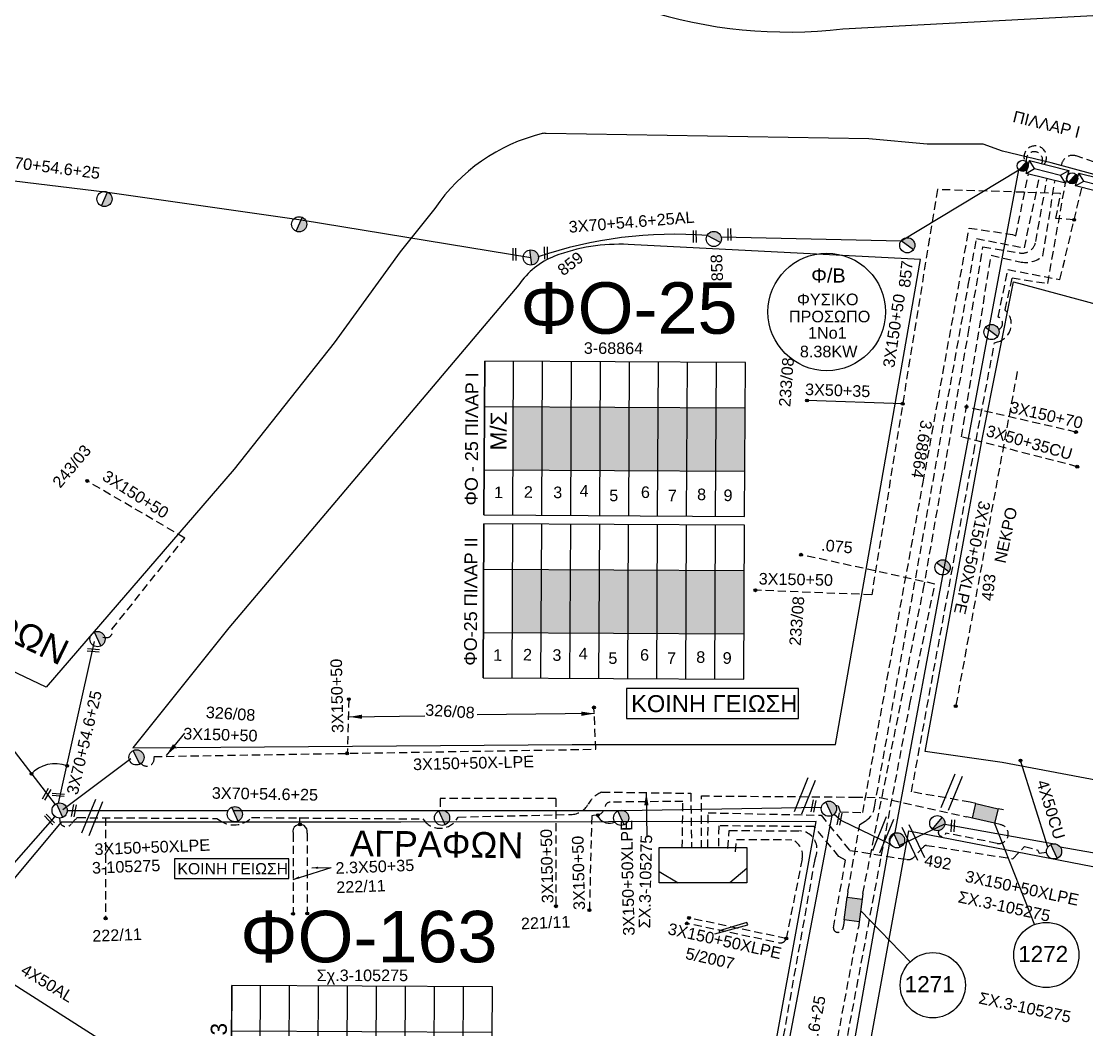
# Model space of a CAD drawing. Header units: millimetres. Extents: x 2999 to 5218, y 1863 to 2903.
# Drawn here: x 3753.6 to 3919.1, y 2453.6 to 2610.3 of the extents above; entities that cross this region are included whole.
import ezdxf
from ezdxf.enums import TextEntityAlignment as Align

# ---------------------------------------------------------------- set-up
doc = ezdxf.new("R2010")
doc.units = ezdxf.units.MM
doc.header["$LTSCALE"] = 0.5
doc.linetypes.add('DASHED', pattern=[19.05, 12.7, -6.35])
for name, color, linetype in [('Link Box 4 Διευθύνσεων', 7, 'Continuous'), ('Άγνωστα', 7, 'Continuous'), ('Ασφαλειοκιβώτια Χ.Τ 9 αναχωρήσεων', 7, 'Continuous'), ('Γυμνά εναέρια ΧΤ (3Φ)   3x50+35CU', 7, 'Continuous'), ('Γυμνά εναέρια ΧΤ (3Φ)   4x50AL', 7, 'Continuous'), ('Γυμνά εναέρια ΧΤ (3Φ)   4x50CU', 7, 'Continuous'), ('Επιγραφές - Σχήματα', 7, 'Continuous'), ('Καλώδια ΧΤ   3x150+50AL', 7, 'DASHED'), ('Καλώδια ΧΤ   3x150+50CU', 7, 'DASHED'), ('Καλώδια ΧΤ   3x150+70AL', 7, 'DASHED'), ('Καλώδια ΧΤ   3x150AL+50XLPE', 7, 'DASHED'), ('Μηχανική τομή', 7, 'Continuous'), ('Στύλος ΦΜ', 7, 'Continuous'), ('Στύλος ΦΜ @ 1', 7, 'Continuous'), ('Συνδέσεις', 7, 'Continuous'), ('Συνεστραμμένα ΧΤ   3x70+54.6+25 AL', 7, 'SYN_LINE'), ('Τομή', 7, 'Continuous'), ('Υποσταθμός εναέριος 2 στύλων', 7, 'Continuous'), ('Υποσταθμός πόλεως', 7, 'Continuous'), ('Υπόβαθρο ΔΕΗ', 7, 'Continuous'), ('Υπόγεια καλώδια Παροχών ΧΤ   .075', 7, 'DASHED')]:
    doc.layers.add(name, color=color, linetype=linetype)
doc.styles.add('ar', font='ARIAL.TTF')
doc.styles.add('arial', font='ARIAL.TTF')
doc.styles.get("Standard").update_dxf_attribs({"font": 'ARIAL.TTF'})
doc.linetypes.add('SYN_LINE', pattern='A,0.5,-0.0001,["/\\/\\/\\/",Standard,S=0.1,R=0,X=0,Y=-0.05],-0.25', length=0.7501)
doc.dimstyles.new('ISO-25', dxfattribs={"dimtxt": 2.5, "dimasz": 2.5, "dimexe": 1.25, "dimexo": 0.625, "dimtad": 1, "dimtxsty": 'Standard', "dimcen": 2.5, "dimadec": 0, "dimazin": 0, "dimtfac": 1, "dimtmove": 0, "dimatfit": 3, "dimfxl": 1, "dimarcsym": 0})

# ---------------------------------------------------------------- blocks, each defined once
blk = doc.blocks.new('ΑΣΦΑΛΕΙΟΚΙΒΩΤΙΟ ΥΠΟΣΤΑΘΜΟΥ 9 ΑΝΑΧΩΡΗΣΕΩΝ')
at = {"layer": 'Ασφαλειοκιβώτια Χ.Τ 9 αναχωρήσεων', "ltscale": 40}
for p, q in [((-23.8, 40.36), (24.02, 40.36)), ((-9.72, 40.36), (-9.72, -40.64)), ((9.94, 40.36), (9.94, -40.64)), ((-23.8, 31.36), (24.02, 31.36)), ((-23.8, 22.36), (24.02, 22.36)), ((-23.8, 13.36), (24.02, 13.36)), ((-23.8, 4.36), (24.02, 4.36)), ((-23.8, -4.64), (24.02, -4.64)), ((-23.8, -13.64), (24.02, -13.64)), ((-23.8, -22.64), (24.02, -22.64)), ((-23.8, -31.64), (24.02, -31.64))]:
    blk.add_line(p, q, dxfattribs=at)
at = {"layer": 'Ασφαλειοκιβώτια Χ.Τ 9 αναχωρήσεων'}
blk.add_lwpolyline([(-23.8, -40.64), (24.02, -40.64), (24.02, 40.36), (-23.8, 40.36)], close=True, dxfattribs=at)
for s, p in [('1', (-18.54, 37.25)), ('2', (-18.39, 27.98)), ('3', (-18.45, 18.85)), ('4', (-17.96, 10.67)), ('5', (-19.3, 1.44)), ('6', (-18.25, -8.4)), ('7', (-19.23, -16.79)), ('8', (-18.84, -25.86)), ('9', (-19.09, -34.08))]:
    blk.add_text(s, height=3.6, rotation=270, dxfattribs=at).set_placement(p)
at = {"layer": 'Ασφαλειοκιβώτια Χ.Τ 9 αναχωρήσεων', "ltscale": 40}
for tag, height, p in [('ΟΝΟΜΑ', 5, (-0.16, 44.31)), ('ΚΕΙΜΕΝΟ 1', 2, (17.06, 35.59)), ('ΚΕΙΜΕΝΟ 2', 2, (17.06, 26.88)), ('ΚΕΙΜΕΝΟ 3', 2, (17.06, 17.69)), ('ΚΕΙΜΕΝΟ 4', 2, (17.06, 8.71)), ('ΚΕΙΜΕΝΟ 5', 2, (17.06, -0.13)), ('ΚΕΙΜΕΝΟ 6', 2, (17.06, -9.05)), ('ΚΕΙΜΕΝΟ 7', 2, (17.06, -18.13)), ('ΚΕΙΜΕΝΟ 8', 2, (17.06, -26.85)), ('ΚΕΙΜΕΝΟ 9', 2, (17.06, -35.99)), ('ΣΧ', 2, (-0.1, -42.64))]:
    blk.add_attdef(tag, text='', height=height, dxfattribs=at).set_placement(p, align=Align.MIDDLE_CENTER)
blk = doc.blocks.new('ΜΗΧΑΝΙΚΗ ΤΟΜΗ')
at = {"layer": 'Μηχανική τομή', "ltscale": 40}
for p, q in [((-1.89, 0.78), (1.89, 0.78)), ((1.89, 0), (-1.89, 0))]:
    blk.add_line(p, q, dxfattribs=at)
blk = doc.blocks.new('ΥΠΑΡΧΩΝ ΤΣΙΜΕΝΤΕΝΙΟΣ ΣΤΥΛΟΣ')
at = {"layer": 'Στύλος ΦΜ'}
blk.add_hatch(color=7, dxfattribs=at).paths.add_polyline_path([(-1.29, -2.28, 0.574793), (2.62, 0, 0.268822), (1.3, 2.27)])
at = {"layer": 'Στύλος ΦΜ', "color": 7}
blk.add_line((-1.29, -2.28), (1.3, 2.27), dxfattribs=at)
blk.add_circle((0, 0), 2.62, dxfattribs=at)
at = {"layer": 'Στύλος ΦΜ', "flags": 4}
for tag, p in [('ΑΡΙΘΜΟΣ', (-4.68, 8.05)), ('ΤΥΠΟΣ', (-4.91, 3.03))]:
    blk.add_attdef(tag, p, '', height=4, dxfattribs=at)
blk = doc.blocks.new('ΥΠΟΣΤΑΘΜΟΣ ΕΝΑΕΡΙΟΣ ΕΠΙ 2 ΣΤΥΛΩΝ')
at = {"layer": 'Υποσταθμός εναέριος 2 στύλων', "linetype": 'Continuous'}
for points in [[(-11.97, -2.11, 0.574793), (-8.45, -0.07, 0.268822), (-9.64, 1.98)], [(9.68, -2.15, 0.574793), (13.19, -0.1, 0.268822), (12.01, 1.95)]]:
    blk.add_hatch(color=256, dxfattribs=at).paths.add_polyline_path(points)
for p, q in [((-11.97, -2.11), (-9.64, 1.98)), ((9.68, -2.15), (12.01, 1.95))]:
    blk.add_line(p, q, dxfattribs=at)
for centre in [(-10.81, -0.07), (10.84, -0.1)]:
    blk.add_circle(centre, 2.36, dxfattribs=at)
at = {"layer": 'Υποσταθμός πόλεως', "linetype": 'Continuous', "ltscale": 40}
blk.add_lwpolyline([(-8.57, 2.82), (8.57, 2.82), (8.57, -2.82), (-8.57, -2.82)], close=True, dxfattribs=at)
for points in [[(-5.75, 0), (-8.57, 2.82)], [(-8.57, -2.82), (-5.75, 0)], [(-5.75, 0), (5.75, 0)], [(5.75, 0), (8.57, 2.82)], [(8.57, -2.82), (5.75, 0)]]:
    blk.add_lwpolyline(points, dxfattribs=at)
at = {"layer": 'Υποσταθμός εναέριος 2 στύλων', "ltscale": 40, "flags": 1}
for tag, p in [('ΜΕΤΑΣΧΗΜΑΤΙΣΜΟΣ', (14.09, 2.51)), ('ΙΣΧΥΣ', (14.07, -0.28)), ('ΑΡΙΘΜΟΣ', (14.19, -3))]:
    blk.add_attdef(tag, p, '', height=1.8, dxfattribs=at)
blk = doc.blocks.new('LINK BOX 4 ΑΝΑΧΩΡΗΣΕΩΝ')
at = {"layer": 'Link Box 4 Διευθύνσεων', "ltscale": 40}
blk.add_hatch(color=256, dxfattribs=at).paths.add_polyline_path([(-3.54, 0), (-3.54, -4.67), (3.54, -4.67), (3.54, 0)])
for p, q in [((-3.54, 0), (-5.33, 0)), ((5.33, 0), (3.54, 0)), ((-3.54, -4.67), (-5.33, -4.67)), ((5.33, -4.67), (3.54, -4.67))]:
    blk.add_line(p, q, dxfattribs=at)
blk.add_lwpolyline([(-3.54, -4.67), (-3.54, 0), (3.54, 0), (3.54, -4.67)], close=True, dxfattribs=at)
blk = doc.blocks.new('_ΣΥΝΔΕΣΗ')
at = {"layer": 'Συνδέσεις', "linetype": 'SYN_LINE', "ltscale": 40}
blk.add_hatch(color=256, dxfattribs=at).paths.add_polyline_path([(0.5, -0.01, 1), (-0.5, -0.01, 1)])
at = {"layer": 'Συνδέσεις'}
blk.add_circle((0, -0.01), 0.5, dxfattribs=at)
blk = doc.blocks.new('ΤΟΜΗ')
at = {"layer": 'Τομή', "ltscale": 40}
for p, q in [((-5.68, 0), (5.68, 0)), ((5.68, -2.33), (-5.68, -2.33))]:
    blk.add_line(p, q, dxfattribs=at)

msp = doc.modelspace()

# ---------------------------------------------------------------- hatches: boundary and pattern name
at = {"layer": 'Ασφαλειοκιβώτια Χ.Τ 9 αναχωρήσεων', "ltscale": 40}
for color, points in [(1, [(3830.03, 2550.45), (3829.98, 2540.62), (3834.48, 2540.59), (3834.53, 2550.42)]), (62, [(3834.53, 2550.42), (3834.48, 2540.59), (3838.97, 2540.57), (3839.03, 2550.4)]), (30, [(3839.03, 2550.4), (3838.97, 2540.57), (3843.47, 2540.55), (3843.53, 2550.37)]), (2, [(3843.53, 2550.37), (3843.47, 2540.55), (3847.97, 2540.52), (3848.03, 2550.35)]), (151, [(3848.03, 2550.35), (3847.97, 2540.52), (3852.47, 2540.5), (3852.53, 2550.33)]), (27, [(3852.53, 2550.33), (3852.47, 2540.5), (3856.97, 2540.48), (3857.03, 2550.3)]), (173, [(3857.03, 2550.3), (3856.97, 2540.48), (3861.47, 2540.45), (3861.53, 2550.28)]), (133, [(3861.53, 2550.28), (3861.47, 2540.45), (3865.97, 2540.43), (3866.03, 2550.26)]), (133, [(3829.89, 2525.16), (3829.84, 2515.34), (3834.34, 2515.31), (3834.39, 2525.14)]), (173, [(3834.39, 2525.14), (3834.34, 2515.31), (3838.84, 2515.29), (3838.89, 2525.12)]), (30, [(3838.89, 2525.12), (3838.84, 2515.29), (3843.34, 2515.27), (3843.39, 2525.09)]), (2, [(3843.39, 2525.09), (3843.34, 2515.27), (3847.84, 2515.24), (3847.89, 2525.07)]), (6, [(3847.89, 2525.07), (3847.84, 2515.24), (3852.34, 2515.22), (3852.39, 2525.05)]), (5, [(3852.39, 2525.05), (3852.34, 2515.22), (3856.84, 2515.2), (3856.89, 2525.02)]), (85, [(3856.89, 2525.02), (3856.84, 2515.2), (3861.34, 2515.17), (3861.39, 2525)]), (1, [(3861.39, 2525), (3861.34, 2515.17), (3865.84, 2515.15), (3865.89, 2524.98)])]:
    msp.add_hatch(color=color, dxfattribs=at).paths.add_polyline_path(points)

# ---------------------------------------------------------------- linework, layer by layer
at = {"layer": 'Άγνωστα', "color": 133, "linetype": 'DASHED', "ltscale": 0.2}
for points in [[(3920.31, 2588.44), (3917.47, 2589.39, 0.472826), (3915.16, 2587.94)], [(3905.42, 2562.4), (3905.66, 2562.59, 0.591396), (3905.34, 2564.36), (3906.87, 2571.72), (3914.95, 2570.18), (3918.35, 2584.49)]]:
    msp.add_lwpolyline(points, format="xyb", dxfattribs=at)
at = {"layer": 'Άγνωστα', "color": 2, "ltscale": 40}
msp.add_lwpolyline([(3875.09, 2407.69), (3880.81, 2439.21), (3888.63, 2483.34), (3889.33, 2484.28), (3897.77, 2529.76), (3908.57, 2587.24)], dxfattribs=at)
at = {"layer": 'Άγνωστα', "color": 62, "linetype": 'DASHED', "ltscale": 0.2}
msp.add_lwpolyline([(3880.08, 2488.51), (3880.51, 2488.4), (3880.82, 2487.46), (3884.3, 2487.34), (3893.7, 2538.68), (3900.84, 2578.18), (3907.58, 2577.19), (3908.09, 2576.96), (3910.05, 2586.6)], dxfattribs=at)
at = {"layer": 'Άγνωστα', "color": 27, "linetype": 'DASHED', "ltscale": 0.2}
msp.add_lwpolyline([(3882.01, 2475.09), (3883.85, 2485.51), (3884.68, 2486.02, 0.220939), (3886.13, 2488.2), (3900.71, 2569.32), (3901.98, 2576.55), (3909.42, 2575.12), (3911.79, 2586.16)], format="xyb", dxfattribs=at)
at = {"layer": 'Άγνωστα', "color": 151, "linetype": 'DASHED', "ltscale": 0.2}
msp.add_lwpolyline([(3884.33, 2474.79), (3893.71, 2521.89), (3900.69, 2561.69), (3902.98, 2575.27), (3908.69, 2574.31, 0.417882), (3911.19, 2576.11), (3912.94, 2585.87)], format="xyb", dxfattribs=at)
at = {"layer": 'Άγνωστα', "color": 173, "linetype": 'DASHED', "ltscale": 0.2}
msp.add_lwpolyline([(3901.01, 2488.97), (3891.88, 2490.57), (3901.55, 2543.3), (3904.79, 2560.36), (3905.26, 2560.49, 0.595404), (3906.42, 2565.46), (3907.53, 2570.44), (3913.05, 2569.57), (3915.79, 2585.15)], format="xyb", dxfattribs=at)
at = {"layer": 'Άγνωστα', "color": 133, "ltscale": 40}
msp.add_lwpolyline([(3890.51, 2550.88), (3875.66, 2551.39)], dxfattribs=at)
at = {"layer": 'Άγνωστα', "color": 62, "linetype": 'DASHED', "ltscale": 0.2}
msp.add_lwpolyline([(3759.52, 2486.5), (3759.55, 2486.07, 0.698561), (3761.33, 2485.57, -0.075866), (3762.3, 2486.57), (3783.96, 2486.45), (3784.38, 2486.15, 0.371274), (3789.35, 2486.58), (3815.96, 2486.37), (3816.2, 2486.07, 0.55039), (3821.43, 2486.66), (3838.96, 2487.05, 0.264488), (3841.66, 2488.67, -0.17037), (3843.79, 2490.54), (3857.59, 2490.36), (3857.69, 2481.87)], format="xyb", dxfattribs=at)
at = {"layer": 'Άγνωστα', "color": 27, "linetype": 'DASHED', "ltscale": 0.2}
msp.add_lwpolyline([(3859.24, 2481.81), (3859.24, 2489.94), (3883.05, 2489.76), (3886.94, 2489.69), (3900.47, 2486.69)], dxfattribs=at)
at = {"layer": 'Άγνωστα', "color": 30, "linetype": 'DASHED', "ltscale": 0.2}
msp.add_lwpolyline([(3856.26, 2481.84), (3856.37, 2489.09), (3845.06, 2488.97, 0.363906), (3844.28, 2488.29, -0.270956), (3843.15, 2486.94), (3842.48, 2486.91), (3842.19, 2486.83), (3841.84, 2472.18)], format="xyb", dxfattribs=at)
at = {"layer": 'Άγνωστα', "color": 30, "ltscale": 40}
msp.add_lwpolyline([(3843, 2486.93), (3843.25, 2486.58, 0.354471), (3845.79, 2485.86, -4.512415)], format="xyb", dxfattribs=at)
at = {"layer": 'Άγνωστα', "color": 2, "linetype": 'DASHED', "ltscale": 0.2}
msp.add_lwpolyline([(3860.25, 2481.9), (3860.27, 2487.32), (3877.82, 2486.94), (3877.82, 2486.94), (3882.28, 2481.48), (3891.17, 2480.07, 0.257636), (3892.33, 2480.49, -0.012563), (3893.76, 2482.04, -0.179861), (3894.22, 2482.26), (3907.65, 2480.17), (3909.45, 2482.07), (3911.45, 2481.54), (3911.74, 2481.07), (3912.86, 2481.19)], format="xyb", dxfattribs=at)
at = {"layer": 'Άγνωστα', "color": 62, "ltscale": 40}
msp.add_lwpolyline([(3879.85, 2487.09), (3880.99, 2486.1), (3888.62, 2482.44)], dxfattribs=at)
at = {"layer": 'Άγνωστα', "color": 85, "linetype": 'DASHED', "ltscale": 0.2}
for points in [[(3881.33, 2469.81), (3881.14, 2469.23, -0.832291), (3879.74, 2469.42), (3881.65, 2479.98), (3880.6, 2480.52), (3876.75, 2485.17), (3861.92, 2485.29), (3861.91, 2481.68)], [(3881.47, 2434.96), (3880.19, 2435.81, -0.259095), (3878.06, 2439.92), (3879.03, 2444.87), (3883.64, 2469.51)]]:
    msp.add_lwpolyline(points, format="xyb", dxfattribs=at)
at = {"layer": 'Άγνωστα', "color": 27, "linetype": 'SYN_LINE', "ltscale": 10}
msp.add_lwpolyline([(3896.89, 2485.52), (3890, 2482.24)], dxfattribs=at)
at = {"layer": 'Άγνωστα', "color": 27, "linetype": 'SYN_LINE', "ltscale": 15}
msp.add_lwpolyline([(3913.78, 2482.47), (3897.04, 2485.49)], dxfattribs=at)
at = {"layer": 'Γυμνά εναέρια ΧΤ (3Φ)   3x50+35CU', "color": 1, "linetype": 'DASHED', "ltscale": 0.2}
msp.add_lwpolyline([(3899.65, 2545.75), (3904.28, 2573.96), (3908.7, 2572.94, 0.245155), (3912.29, 2573.87), (3914.18, 2585.55)], format="xyb", dxfattribs=at)
msp.add_lwpolyline([(3917.64, 2541.1), (3899.65, 2545.75)], dxfattribs=at)
at = {"layer": 'Γυμνά εναέρια ΧΤ (3Φ)   4x50AL', "color": 173, "ltscale": 40}
msp.add_lwpolyline([(3742.64, 2466.87), (3769.75, 2449.59)], dxfattribs=at)
at = {"layer": 'Γυμνά εναέρια ΧΤ (3Φ)   4x50CU', "color": 27, "linetype": 'SYN_LINE', "ltscale": 15}
msp.add_lwpolyline([(3913.08, 2482), (3908.82, 2495.43)], dxfattribs=at)
at = {"layer": 'Επιγραφές - Σχήματα', "color": 7, "linetype": 'DASHED', "ltscale": 0.2}
msp.add_line((3908.3, 2555.87), (3898.75, 2503.88), dxfattribs=at)
at = {"layer": 'Επιγραφές - Σχήματα', "color": 7, "linetype": 'SYN_LINE', "ltscale": 15}
msp.add_line((3759.99, 2487.84), (3770.59, 2495.73), dxfattribs=at)
at = {"layer": 'Επιγραφές - Σχήματα', "ltscale": 0.2}
for p, q in [((3904.79, 2485.68), (3910.98, 2469.93)), ((3883.98, 2472.15), (3891.67, 2464.17)), ((3861.98, 2468.95), (3862.04, 2468.72))]:
    msp.add_line(p, q, dxfattribs=at)
at = {"layer": 'Επιγραφές - Σχήματα'}
for p, q in [((3852.65, 2478.18), (3855.61, 2476.45)), ((3866.32, 2478.68), (3863.63, 2476.45))]:
    msp.add_line(p, q, dxfattribs=at)
at = {"layer": 'Επιγραφές - Σχήματα', "color": 190}
for points in [[(3847.6, 2501.97), (3874.3, 2501.97), (3874.3, 2506.61), (3847.6, 2506.61)], [(3777.36, 2477.09), (3795.11, 2477.09), (3795.11, 2480.18), (3777.36, 2480.18)]]:
    msp.add_lwpolyline(points, close=True, dxfattribs=at)
at = {"layer": 'Επιγραφές - Σχήματα', "color": 27, "linetype": 'DASHED', "ltscale": 0.2}
msp.add_lwpolyline([(3905.21, 2482.57), (3897.22, 2484.16)], dxfattribs=at)
at = {"layer": 'Επιγραφές - Σχήματα'}
msp.add_lwpolyline([(3852.65, 2481.92), (3866.32, 2481.92), (3866.32, 2476.45), (3852.65, 2476.45)], close=True, dxfattribs=at)
at = {"layer": 'Επιγραφές - Σχήματα', "ltscale": 0.2}
msp.add_lwpolyline([(3861.31, 2468.52), (3866.43, 2469.9), (3866.28, 2470.25), (3861.98, 2468.95)], dxfattribs=at)
at = {"layer": 'Επιγραφές - Σχήματα', "color": 202}
msp.add_circle((3878.71, 2565.15), 9.13, dxfattribs=at)
at = {"layer": 'Επιγραφές - Σχήματα', "ltscale": 0.2}
for centre in [(3912.83, 2465.22), (3895.19, 2460.52)]:
    msp.add_circle(centre, 5.07, dxfattribs=at)
at = {"layer": 'Επιγραφές - Σχήματα', "color": 30, "linetype": 'DASHED', "ltscale": 0.2}
msp.add_arc((3911.11, 2589.19), 1.76, 321.8884, 196.8389, dxfattribs=at)
at = {"layer": 'Επιγραφές - Σχήματα', "color": 2, "linetype": 'DASHED', "ltscale": 0.2}
msp.add_arc((3910.98, 2588.78), 1.27, 333.0315, 192.3743, dxfattribs=at)
at = {"layer": 'Επιγραφές - Σχήματα', "ltscale": 0.2}
msp.add_arc((3758.85, 2489.85), 5.11, 68.8916, 138.6281, dxfattribs=at)
at = {"layer": 'Επιγραφές - Σχήματα', "color": 7, "linetype": 'DASHED', "ltscale": 0.2}
msp.add_arc((3773.05, 2495.73), 1.16, 212.5301, 16.6485, dxfattribs=at)
at = {"layer": 'Επιγραφές - Σχήματα', "color": 27, "linetype": 'DASHED', "ltscale": 0.2}
for centre, radius, start, end in [((3905.45, 2484.02), 1.47, 260.3392, 81.8087), ((3896.64, 2484.24), 0.592, 147.7596, 352.5215)]:
    msp.add_arc(centre, radius, start, end, dxfattribs=at)
at = {"layer": 'Καλώδια ΧΤ   3x150+50AL', "color": 7, "linetype": 'DASHED', "ltscale": 0.2}
msp.add_line((3804.45, 2504.95), (3804.2, 2496.56), dxfattribs=at)
at = {"layer": 'Καλώδια ΧΤ   3x150+50AL', "color": 133, "linetype": 'DASHED', "ltscale": 0.2}
msp.add_lwpolyline([(3917.16, 2579.47), (3914.3, 2579.69), (3915.05, 2583.56), (3895.9, 2584.17), (3885.7, 2521.2)], dxfattribs=at)
at = {"layer": 'Καλώδια ΧΤ   3x150+50AL', "color": 62, "linetype": 'DASHED', "ltscale": 0.2}
msp.add_lwpolyline([(3766.24, 2514.62), (3766.65, 2514.55, 0.594709), (3767.65, 2515.84), (3778.95, 2530.02), (3763.78, 2538.89)], format="xyb", dxfattribs=at)
at = {"layer": 'Καλώδια ΧΤ   3x150+50AL', "color": 133, "ltscale": 0.2}
msp.add_lwpolyline([(3885.7, 2521.2), (3867.63, 2521.9)], dxfattribs=at)
at = {"layer": 'Καλώδια ΧΤ   3x150+50CU', "color": 30, "ltscale": 0.2}
for points in [[(3836.63, 2489.53), (3818.63, 2489.53)], [(3818.63, 2489.53), (3818.63, 2487.69)], [(3836.63, 2489.53), (3836.63, 2472.79)]]:
    msp.add_lwpolyline(points, dxfattribs=at)
at = {"layer": 'Καλώδια ΧΤ   3x150+50CU', "color": 62, "ltscale": 0.2}
for points in [[(3766.66, 2486.55), (3766.66, 2470.91)], [(3796.85, 2485.5), (3796.85, 2486.57)], [(3795.78, 2484.1), (3795.78, 2471.62)], [(3797.99, 2484.16), (3797.99, 2471.67)]]:
    msp.add_lwpolyline(points, dxfattribs=at)
at = {"layer": 'Καλώδια ΧΤ   3x150+50CU', "color": 62, "linetype": 'Continuous', "ltscale": 0.2}
msp.add_arc((3796.88, 2484.37), 1.13, 349.3388, 193.1997, dxfattribs=at)
at = {"layer": 'Καλώδια ΧΤ   3x150+70AL', "color": 1, "linetype": 'DASHED', "ltscale": 0.2}
msp.add_lwpolyline([(3917.44, 2546.48), (3900.41, 2550.38)], dxfattribs=at)
at = {"layer": 'Καλώδια ΧΤ   3x150AL+50XLPE', "color": 7, "linetype": 'DASHED', "ltscale": 0.2}
msp.add_lwpolyline([(3774.16, 2496.06), (3842.83, 2497.2), (3842.54, 2503.7)], dxfattribs=at)
at = {"layer": 'Καλώδια ΧΤ   3x150AL+50XLPE', "color": 6, "linetype": 'DASHED', "ltscale": 0.2}
msp.add_lwpolyline([(3863.34, 2481.79), (3863.57, 2484.58), (3874.47, 2484.49, -0.39717), (3877.19, 2481.89, -0.117063), (3876.85, 2480.05), (3871.15, 2448.03, -0.248197), (3870.23, 2446.84), (3852.72, 2449.25)], format="xyb", dxfattribs=at)
at = {"layer": 'Καλώδια ΧΤ   3x150AL+50XLPE', "color": 151, "linetype": 'DASHED', "ltscale": 0.2}
for points in [[(3864.56, 2481.27), (3864.68, 2483.17), (3873.27, 2483.14)], [(3874.9, 2480.17), (3872.42, 2467.78)], [(3870.49, 2467.27), (3856.97, 2470.13)], [(3872.42, 2467.78), (3857.32, 2470.97)]]:
    msp.add_lwpolyline(points, dxfattribs=at)
for centre, radius, start, end in [((3872.36, 2480.71), 2.6, 348.1064, 69.3565), ((3871.51, 2468.03), 0.934, 252.8075, 344.8449)]:
    msp.add_arc(centre, radius, start, end, dxfattribs=at)
at = {"layer": 'Συνεστραμμένα ΧΤ   3x70+54.6+25 AL', "color": 30, "ltscale": 20}
for points in [[(3720.65, 2588.6), (3735.78, 2587.56), (3766.96, 2583.78), (3797.04, 2579.46), (3832.73, 2573.61)], [(3862.31, 2576.81), (3862.31, 2576.81), (3890.28, 2576.21), (3908.57, 2587.24)], [(3786.49, 2487.68), (3846.95, 2487.69), (3877.89, 2488.18)], [(3760.7, 2487.67), (3785.72, 2487.68)]]:
    msp.add_lwpolyline(points, dxfattribs=at)
at = {"layer": 'Συνεστραμμένα ΧΤ   3x70+54.6+25 AL', "color": 62, "ltscale": 20}
for points in [[(3685.57, 2528.25), (3707.67, 2517.86), (3740.81, 2511.95), (3758.8, 2488.61)], [(3759.34, 2488.84), (3764.95, 2513.93)], [(3871.11, 2442.55), (3879.54, 2486.88)]]:
    msp.add_lwpolyline(points, dxfattribs=at)
at = {"layer": 'Συνεστραμμένα ΧΤ   3x70+54.6+25 AL', "color": 173, "ltscale": 20}
msp.add_lwpolyline([(3726.56, 2449.56), (3742.23, 2467.96), (3758.84, 2486.72)], dxfattribs=at)
at = {"layer": 'Συνεστραμμένα ΧΤ   3x70+54.6+25 AL', "color": 2, "ltscale": 20}
msp.add_lwpolyline([(3914.98, 2482.02), (3945.68, 2476.64), (3974.68, 2470.19)], dxfattribs=at)
at = {"layer": 'Συνεστραμμένα ΧΤ   3x70+54.6+25 AL', "color": 30, "ltscale": 20}
msp.add_arc((3855.08, 2511.12), 66.1, 85.623, 108.6943, dxfattribs=at)
at = {"layer": 'Υπόβαθρο ΔΕΗ'}
for points in [[(3164.12, 2883.67), (3167.25, 2871.76, 0.063346), (3173.89, 2855.3, 0.000157), (3183.12, 2838.82, 0.111186), (3189.49, 2831.74), (3197.82, 2824.01, 0.107355), (3213.91, 2814.51), (3248.54, 2802.39), (3298.44, 2786.79), (3489.1, 2726.39), (3662.01, 2671.76), (3814.81, 2623.48), (3850.29, 2612.15, 0.106038), (3881.19, 2609.12), (3925.89, 2611.53), (3961.26, 2614.3), (3992.13, 2615.03), (4011.55, 2613.36), (4030.59, 2609.73), (4041.41, 2605.94, -0.07415), (4057.19, 2597.64, 0.043078)], [(4037.55, 2553.96), (3948.97, 2578.37), (3942.28, 2580.86), (3930.58, 2583.69), (3913.56, 2588.34), (3906.02, 2590.15), (3903.04, 2591.21), (3894.29, 2591.21), (3885.23, 2592.03), (3835.13, 2592.87, 0.149123), (3834.51, 2592.86, 0.185633), (3817.82, 2581.24), (3812.44, 2574.51), (3802.17, 2560.34), (3786.64, 2540.74), (3757.42, 2506.84)], [(3770.88, 2497.41), (3839.17, 2497.93), (3880.05, 2497.93), (3893.29, 2573.31), (3847.86, 2575.63, 0.105127), (3836.41, 2573.8, 0.15641), (3830.88, 2569.35), (3785.82, 2516.07), (3770.88, 2497.41)], [(3757.42, 2506.84), (3721.76, 2523.81), (3728.55, 2533.67, -0.036745), (3744.81, 2551.36, -0.357731)], [(3866.28, 2345.78), (3891.46, 2484.51), (4005.57, 2462.39), (4015.35, 2288), (4015.44, 2286.81, -0.616311), (4012.24, 2284.87), (3913.46, 2326.24), (3866.28, 2345.78)]]:
    msp.add_lwpolyline(points, format="xyb", dxfattribs=at)
for points in [[(4004.23, 2543.39), (4004.12, 2501.93), (4004.33, 2476), (3971.75, 2482.29), (3938.36, 2489.03), (3905.96, 2495.13), (3894.03, 2496.86), (3902.84, 2545.39), (3907.75, 2569.85), (3986.8, 2548.49), (4004.23, 2543.39)], [(3717.18, 2434.96), (3718.44, 2429.39), (3766.98, 2396.71), (3829.2, 2365.7), (3852.92, 2353.43), (3877.09, 2485.96), (3812.53, 2485.85), (3759.74, 2485.87), (3717.18, 2434.96)]]:
    msp.add_lwpolyline(points, dxfattribs=at)
at = {"layer": 'Υπόγεια καλώδια Παροχών ΧΤ   .075', "color": 6, "ltscale": 0.2}
msp.add_lwpolyline([(3863.35, 2348.91, -0.686963), (3863.22, 2360.85, 0.215662), (3864.73, 2363.51), (3866.47, 2373.37), (3866.33, 2374, -0.211886), (3867.59, 2380.26), (3869.46, 2391.23), (3871.13, 2391.87), (3879.86, 2441.47), (3891.63, 2504.19), (3895.53, 2522.86), (3874.72, 2527.43)], format="xyb", dxfattribs=at)

# ---------------------------------------------------------------- block references
at = {"layer": 'Link Box 4 Διευθύνσεων', "xscale": 0.5, "yscale": 0.5, "zscale": 0.5}
for p, rotation in [((3903.6, 2488.36), 346.8258834989046), ((3881.67, 2472.45), 82.61850675573473)]:
    msp.add_blockref('LINK BOX 4 ΑΝΑΧΩΡΗΣΕΩΝ', p, dxfattribs=dict(at, rotation=rotation))
at = {"layer": 'Ασφαλειοκιβώτια Χ.Τ 9 αναχωρήσεων'}
ref = msp.add_blockref('ΑΣΦΑΛΕΙΟΚΙΒΩΤΙΟ ΥΠΟΣΤΑΘΜΟΥ 9 ΑΝΑΧΩΡΗΣΕΩΝ', (3845.68, 2545.39), dxfattribs=dict(at, xscale=0.4999999999999999, yscale=0.4999999999999999, zscale=0.4999999999999999, rotation=89.70135055606067))
ref.add_attrib('ΟΝΟΜΑ', 'ΦΟ - 25 ΠΙΛΑΡ Ι', dxfattribs={"ltscale": 40, "height": 2, "rotation": 89.7014}).set_placement((3823.53, 2545.43), align=Align.MIDDLE_CENTER)
ref = msp.add_blockref('ΑΣΦΑΛΕΙΟΚΙΒΩΤΙΟ ΥΠΟΣΤΑΘΜΟΥ 9 ΑΝΑΧΩΡΗΣΕΩΝ', (3845.55, 2520.11), dxfattribs=dict(at, xscale=0.4999999999999994, yscale=0.4999999999999994, zscale=0.4999999999999994, rotation=89.70135055606067))
ref.add_attrib('ΟΝΟΜΑ', 'ΦΟ-25 ΠΙΛΑΡ ΙΙ', dxfattribs={"ltscale": 40, "height": 2, "rotation": 89.7014}).set_placement((3823.39, 2520.15), align=Align.MIDDLE_CENTER)
at = {"layer": 'Ασφαλειοκιβώτια Χ.Τ 9 αναχωρήσεων', "color": 27, "ltscale": 40, "xscale": 0.4999999999999999, "yscale": 0.4999999999999999, "zscale": 0.4999999999999999, "rotation": 89.70135055606067}
msp.add_blockref('ΑΣΦΑΛΕΙΟΚΙΒΩΤΙΟ ΥΠΟΣΤΑΘΜΟΥ 9 ΑΝΑΧΩΡΗΣΕΩΝ', (3806.37, 2448.38), dxfattribs=at).add_auto_attribs({'ΟΝΟΜΑ': 'ΦΟ-163'})
at = {"layer": 'Μηχανική τομή'}
for p, xscale, yscale, zscale, rotation in [((3858.01, 2576.88), 0.4999999999999997, 0.4999999999999997, 0.4999999999999997, 270.577947933592), ((3863.4, 2577.18), 0.4999999999999997, 0.4999999999999997, 0.4999999999999997, 270.577947933592), ((3829.99, 2574.11), 0.4999999999999997, 0.4999999999999997, 0.4999999999999997, 270.577947933592), ((3834.89, 2574.32), 0.4999999999999997, 0.4999999999999997, 0.4999999999999997, 270.577947933592), ((3764.77, 2512.75), 0.4999999999999993, 0.4999999999999993, 0.4999999999999993, 175.1539671044689), ((3757.32, 2490.31), 0.4999999999999998, 0.4999999999999998, 0.4999999999999998, 240.3999436640924), ((3759.32, 2490.31), 0.4999999999999993, 0.4999999999999993, 0.4999999999999993, 175.1539671044689), ((3761.52, 2487.68), 0.4999999999999997, 0.4999999999999997, 0.4999999999999997, 259.0848520262939), ((3876.47, 2488.4), 0.4999999999999997, 0.4999999999999997, 0.4999999999999997, 259.0848520262939), ((3758.09, 2486.43), 0.4999999999999993, 0.4999999999999993, 0.4999999999999993, 132.9464639555496), ((3880.5, 2486.4), 0.4999999999999997, 0.4999999999999997, 0.4999999999999997, 259.0848520262939), ((3898.1, 2485.3), 0.4999999999999994, 0.4999999999999994, 0.4999999999999994, 267.0802316252045)]:
    msp.add_blockref('ΜΗΧΑΝΙΚΗ ΤΟΜΗ', p, dxfattribs=dict(at, xscale=xscale, yscale=yscale, zscale=zscale, rotation=rotation))
at = {"layer": 'Στύλος ΦΜ @ 1', "ltscale": 40}
for p, xscale, yscale, zscale, rotation in [((3766.48, 2582.7), 0.4499999999998182, 0.4499999999998182, 0.4499999999998182, 5.936551067690693), ((3796.73, 2578.77), 0.4499999999998182, 0.4499999999998182, 0.4499999999998182, 5.936551067690693), ((3904.31, 2562.03), 0.449999999999818, 0.449999999999818, 0.449999999999818, 83.61217501386828), ((3765.41, 2514.31), 0.449999999999818, 0.449999999999818, 0.449999999999818, 54.47013478148382), ((3771.46, 2495.93), 0.449999999999818, 0.449999999999818, 0.449999999999818, 54.47013478148382), ((3759.52, 2487.68), 0.449999999999818, 0.449999999999818, 0.449999999999818, 54.47013478148382), ((3786.75, 2487.1), 0.449999999999818, 0.449999999999818, 0.449999999999818, 54.47013478148382), ((3818.94, 2486.53), 0.449999999999818, 0.449999999999818, 0.449999999999818, 54.47013478148382), ((3846.76, 2486.53), 0.449999999999818, 0.449999999999818, 0.449999999999818, 54.47013478148382), ((3879.05, 2487.95), 0.449999999999818, 0.449999999999818, 0.449999999999818, 54.47013478148382), ((3889.63, 2483.05), 0.4499999999998177, 0.4499999999998177, 0.4499999999998177, 54.47013478148386), ((3914.03, 2481.32), 0.449999999999818, 0.449999999999818, 0.449999999999818, 54.47013478148382)]:
    msp.add_blockref('ΥΠΑΡΧΩΝ ΤΣΙΜΕΝΤΕΝΙΟΣ ΣΤΥΛΟΣ', p, dxfattribs=dict(at, xscale=xscale, yscale=yscale, zscale=zscale, rotation=rotation))
ref = msp.add_blockref('ΥΠΑΡΧΩΝ ΤΣΙΜΕΝΤΕΝΙΟΣ ΣΤΥΛΟΣ', (3861.17, 2576.49), dxfattribs=dict(at, xscale=0.449999999999818, yscale=0.449999999999818, zscale=0.449999999999818, rotation=92.49036980275183))
ref.add_attrib('ΤΥΠΟΣ', '858', (3862.62, 2569.96), dxfattribs={"layer": 'Στύλος ΦΜ', "height": 1.8, "rotation": 92.4904, "flags": 4})
ref = msp.add_blockref('ΥΠΑΡΧΩΝ ΤΣΙΜΕΝΤΕΝΙΟΣ ΣΤΥΛΟΣ', (3891.23, 2575.51), dxfattribs=dict(at, xscale=0.449999999999818, yscale=0.449999999999818, zscale=0.449999999999818, rotation=83.61217501386828))
ref.add_attrib('ΤΥΠΟΣ', '857', (3891.65, 2568.84), dxfattribs={"layer": 'Στύλος ΦΜ', "height": 1.8, "rotation": 83.6122, "flags": 4})
ref = msp.add_blockref('ΥΠΑΡΧΩΝ ΤΣΙΜΕΝΤΕΝΙΟΣ ΣΤΥΛΟΣ', (3832.73, 2573.61), dxfattribs=dict(at, xscale=0.449999999999818, yscale=0.449999999999818, zscale=0.449999999999818, rotation=37.73867117573901))
ref.add_attrib('ΤΥΠΟΣ', '859', (3837.76, 2570.66), dxfattribs={"layer": 'Στύλος ΦΜ', "height": 1.8, "rotation": 37.7387, "flags": 4})
ref = msp.add_blockref('ΥΠΑΡΧΩΝ ΤΣΙΜΕΝΤΕΝΙΟΣ ΣΤΥΛΟΣ', (3896.71, 2525.45), dxfattribs=dict(at, xscale=0.449999999999818, yscale=0.449999999999818, zscale=0.449999999999818, rotation=83.61217501386828))
ref.add_attrib('ΤΥΠΟΣ', '493', (3904.51, 2520.17), dxfattribs={"layer": 'Στύλος ΦΜ', "height": 1.8, "rotation": 83.6122, "flags": 4})
ref = msp.add_blockref('ΥΠΑΡΧΩΝ ΤΣΙΜΕΝΤΕΝΙΟΣ ΣΤΥΛΟΣ', (3895.89, 2485.7), dxfattribs=dict(at, xscale=0.449999999999818, yscale=0.449999999999818, zscale=0.449999999999818, rotation=350.5376945878807))
ref.add_attrib('ΤΥΠΟΣ', '492', (3893.77, 2479.11), dxfattribs={"layer": 'Στύλος ΦΜ', "height": 1.8, "rotation": 350.5377, "flags": 4})
at = {"layer": 'Συνδέσεις'}
for p, xscale, yscale, zscale in [((3917.16, 2579.47), 0.4500000000000455, 0.4500000000000455, 0.4500000000000455), ((3875.66, 2551.4), 0.4500000000000455, 0.4500000000000455, 0.4500000000000455), ((3890.51, 2550.89), 0.4500000000000455, 0.4500000000000455, 0.4500000000000455), ((3900.42, 2550.39), 0.4500000000000455, 0.4500000000000455, 0.4500000000000455), ((3917.44, 2546.49), 0.4500000000000455, 0.4500000000000455, 0.4500000000000455), ((3917.64, 2541.11), 0.4500000000000455, 0.4500000000000455, 0.4500000000000455), ((3763.79, 2538.9), 0.4500000000000455, 0.4500000000000455, 0.4500000000000455), ((3874.72, 2527.43), 0.4500000000000455, 0.4500000000000455, 0.4500000000000455), ((3867.63, 2521.91), 0.4500000000000455, 0.4500000000000455, 0.4500000000000455), ((3804.45, 2504.96), 0.4500000000000455, 0.4500000000000455, 0.4500000000000455), ((3842.54, 2503.7), 0.4500000000000455, 0.4500000000000455, 0.4500000000000455), ((3898.75, 2503.89), 0.4500000000000455, 0.4500000000000455, 0.4500000000000455), ((3804.2, 2496.56), 0.4500000000000455, 0.4500000000000455, 0.4500000000000455), ((3760.69, 2494.63), 0.4500000000002728, 0.4500000000002728, 0.4500000000002728), ((3908.82, 2495.44), 0.4500000000000455, 0.4500000000000455, 0.4500000000000455), ((3755.14, 2493.37), 0.4500000000002728, 0.4500000000002728, 0.4500000000002728), ((3843.15, 2486.94), 0.4500000000000455, 0.4500000000000455, 0.4500000000000455), ((3796.85, 2485.5), 0.4500000000002728, 0.4500000000002728, 0.4500000000002728), ((3795.78, 2471.62), 0.4500000000002728, 0.4500000000002728, 0.4500000000002728), ((3797.99, 2471.68), 0.4500000000002728, 0.4500000000002728, 0.4500000000002728), ((3836.63, 2472.8), 0.4500000000002728, 0.4500000000002728, 0.4500000000002728), ((3841.84, 2472.19), 0.4500000000000455, 0.4500000000000455, 0.4500000000000455), ((3766.66, 2470.92), 0.4500000000002728, 0.4500000000002728, 0.4500000000002728), ((3856.97, 2470.14), 0.4500000000000455, 0.4500000000000455, 0.4500000000000455), ((3857.32, 2470.98), 0.4500000000000455, 0.4500000000000455, 0.4500000000000455), ((3872.42, 2467.79), 0.4500000000000455, 0.4500000000000455, 0.4500000000000455)]:
    msp.add_blockref('_ΣΥΝΔΕΣΗ', p, dxfattribs=dict(at, xscale=xscale, yscale=yscale, zscale=zscale))
at = {"layer": 'Τομή'}
for p, xscale, yscale, zscale, rotation in [((3897.58, 2490.77), 0.5000000000000002, 0.5000000000000002, 0.5000000000000002, 67.74034451082147), ((3874.77, 2490.17), 0.5000000000000002, 0.5000000000000002, 0.5000000000000002, 67.74034451082147), ((3764.05, 2486.82), 0.5000000000000002, 0.5000000000000002, 0.5000000000000002, 67.74034451082147), ((3886.93, 2484.09), 0.5000000000000002, 0.5000000000000002, 0.5000000000000002, 67.74034451082147), ((3891.63, 2482.45), 0.4999999999999736, 0.4999999999999736, 0.4999999999999736, 115.2433795916778)]:
    msp.add_blockref('ΤΟΜΗ', p, dxfattribs=dict(at, xscale=xscale, yscale=yscale, zscale=zscale, rotation=rotation))
at = {"layer": 'Υποσταθμός εναέριος 2 στύλων', "xscale": 0.3657859454958055, "yscale": 0.3657859454958055, "zscale": 0.3657859454958055, "rotation": 345.8051852779245}
for p in [(3913.01, 2586.91), (3920.68, 2584.96)]:
    msp.add_blockref('ΥΠΟΣΤΑΘΜΟΣ ΕΝΑΕΡΙΟΣ ΕΠΙ 2 ΣΤΥΛΩΝ', p, dxfattribs=at)

# ---------------------------------------------------------------- texts
at = {"layer": 'Άγνωστα', "ltscale": 40, "char_height": 1.8, "width": 17.1868, "attachment_point": 1, "style": 'arial'}
for s, insert, rotation in [('3X70+54.6+25', (3749.54, 2589.66), 352.7459), ('3X50+35', (3875.38, 2554.04), 358.0575), ('3X150+50XLPE', (3904.19, 2535.54), 257.2165), ('3X150+50XLPE', (3847.07, 2468.2), 91.2503), ('3X150+50XLPE', (3764.9, 2482.54), 2.2182), ('3X150+50', (3834.45, 2473.25), 91.2503), ('3X150+50', (3839.36, 2472.19), 91.2503), ('2.3X50+35\\P222/11', (3802.35, 2479.62), 2.2182), ('3X150+50XLPE', (3900.47, 2478.39), 347.8948), ('221/11', (3831.16, 2471), 2.2182)]:
    msp.add_mtext(s, dxfattribs=dict(at, insert=insert, rotation=rotation))
at = {"layer": 'Γυμνά εναέρια ΧΤ (3Φ)   3x50+35CU', "ltscale": 40, "insert": (3903.82, 2547.63), "char_height": 1.8, "width": 17.1868, "attachment_point": 1, "rotation": 344.0826, "style": 'arial'}
msp.add_mtext('3X50+35CU', dxfattribs=at)
at = {"layer": 'Γυμνά εναέρια ΧΤ (3Φ)   4x50AL', "ltscale": 40, "insert": (3754.26, 2463.94), "char_height": 1.8, "width": 17.1868, "attachment_point": 1, "rotation": 328.7071, "style": 'arial'}
msp.add_mtext('4X50AL', dxfattribs=at)
at = {"layer": 'Γυμνά εναέρια ΧΤ (3Φ)   4x50CU', "ltscale": 40, "insert": (3913.02, 2492.63), "char_height": 1.8, "width": 17.1868, "attachment_point": 1, "rotation": 286.9669, "style": 'arial'}
msp.add_mtext('4X50CU', dxfattribs=at)
at = {"layer": 'Επιγραφές - Σχήματα', "color": 1, "style": 'ar'}
for s, height, p in [('Φ/Β', 2.2, (3878.97, 2570.86)), ('ΦΥΣΙΚΟ ', 1.8, (3879.22, 2567.1)), ('1Νο1', 1.8, (3878.8, 2561.88)), ('8.38KW', 1.8, (3879.01, 2559))]:
    msp.add_text(s, height=height, dxfattribs=at).set_placement(p, align=Align.MIDDLE)
at = {"layer": 'Επιγραφές - Σχήματα', "attachment_point": 1}
for s, insert, char_height, width, rotation in [('ΠΙΛΛΑΡ Ι', (3907.92, 2596.45), 1.8, 10.7604, 346.1977), ('Μ/Σ', (3826.45, 2543.64), 2.5, 2.6638, 89.7014)]:
    msp.add_mtext(s, dxfattribs=dict(at, insert=insert, char_height=char_height, width=width, rotation=rotation))
at = {"layer": 'Επιγραφές - Σχήματα', "ltscale": 40, "char_height": 8, "width": 17.8089, "attachment_point": 1, "style": 'arial'}
for s, insert in [('ΦO-25', (3831.09, 2569.76)), ('ΦO-163', (3787.57, 2472.08))]:
    msp.add_mtext(s, dxfattribs=dict(at, insert=insert))
at = {"layer": 'Επιγραφές - Σχήματα', "color": 1, "insert": (3872.83, 2565.34), "char_height": 1.8, "width": 12.958, "attachment_point": 1}
msp.add_mtext('ΠΡΟΣΩΠΟ', dxfattribs=at)
at = {"layer": 'Επιγραφές - Σχήματα', "ltscale": 40, "char_height": 1.8, "attachment_point": 1, "style": 'arial'}
for s, insert, width, rotation in [('3-68864', (3840.97, 2560.44), 23.505, 359.725), ('233/08', (3871.25, 2550.48), 17.1868, 85.6577), ('3.68864', (3895.13, 2548.15), 17.1868, 260.4018), ('243/03', (3758.23, 2538.81), 17.1868, 50.0786), ('NΕΚΡΟ', (3904.72, 2526.36), 17.1868, 77.8447), ('233/08', (3872.86, 2513.36), 17.1868, 85.6577), ('326/08', (3782.3, 2503.86), 17.1868, 356.4364), ('326/08', (3816.39, 2504.23), 17.1868, 356.4364), ('ΣX.3-105275', (3849.47, 2469.38), 17.1868, 88.7343), ('3-105275', (3764.51, 2479.65), 17.1868, 2.2182), ('ΣX.3-105275', (3899.37, 2475.19), 17.1868, 347.8948), ('222/11', (3764.56, 2469.07), 17.1868, 2.2182), ('5/2007', (3857.02, 2466.4), 17.1868, 347.4246), ('ΣX.3-105275', (3902.58, 2459.48), 17.1868, 347.8948)]:
    msp.add_mtext(s, dxfattribs=dict(at, insert=insert, width=width, rotation=rotation))
at = {"layer": 'Επιγραφές - Σχήματα', "char_height": 4, "width": 90.8081, "attachment_point": 1, "style": 'arial'}
for insert, rotation in [((3737.11, 2525.47), 334.1916), ((3804.67, 2484.57), 359.3213)]:
    msp.add_mtext('ΑΓΡΑΦΩΝ', dxfattribs=dict(at, insert=insert, rotation=rotation))
at = {"layer": 'Επιγραφές - Σχήματα', "color": 190, "attachment_point": 1}
for insert, char_height, width in [((3848.31, 2505.6), 2.6315, 26.4136), ((3777.83, 2479.5), 1.75, 17.5655)]:
    msp.add_mtext('KOINH ΓΕΙΩΣΗ', dxfattribs=dict(at, insert=insert, char_height=char_height, width=width))
at = {"layer": 'Επιγραφές - Σχήματα', "ltscale": 0.2, "attachment_point": 1}
for s, insert, char_height, width in [('1272', (3908.46, 2466.63), 2.5, 7.8582), ('Σχ.3-105275', (3799.46, 2462.96), 1.8, 7.7378), ('1271', (3890.82, 2461.94), 2.5, 7.8582)]:
    msp.add_mtext(s, dxfattribs=dict(at, insert=insert, char_height=char_height, width=width))
at = {"layer": 'Καλώδια ΧΤ   3x150+50AL', "ltscale": 40, "char_height": 1.8, "width": 17.1868, "attachment_point": 1, "style": 'arial'}
for s, insert, rotation in [('3X150+50', (3887.42, 2556.66), 81.4997), ('3X150+50', (3766.95, 2540.67), 327.5302), ('3X150+50', (3868.16, 2524.6), 358.9103), ('3X150+50', (3801.83, 2499.7), 91.2503), ('3X150+50', (3778.76, 2500.54), 358.2453), ('3X150+50X-LPE', (3814.41, 2495.74), 1.3889)]:
    msp.add_mtext(s, dxfattribs=dict(at, insert=insert, rotation=rotation))
at = {"layer": 'Καλώδια ΧΤ   3x150+70AL', "ltscale": 40, "insert": (3907.41, 2551.3), "char_height": 1.8, "width": 17.1868, "attachment_point": 1, "rotation": 347.1494, "style": 'arial'}
msp.add_mtext('3X150+70', dxfattribs=at)
at = {"layer": 'Καλώδια ΧΤ   3x150AL+50XLPE', "ltscale": 40, "insert": (3854.29, 2470.23), "char_height": 1.8, "width": 17.1868, "attachment_point": 1, "rotation": 347.4246, "style": 'arial'}
msp.add_mtext('3X150+50XLPE', dxfattribs=at)
at = {"layer": 'Συνεστραμμένα ΧΤ   3x70+54.6+25 AL', "ltscale": 20, "insert": (3838.55, 2579.24), "char_height": 1.8, "width": 17.1868, "attachment_point": 1, "rotation": 4.64, "style": 'arial'}
msp.add_mtext('3X70+54.6+25AL', dxfattribs=at)
at = {"layer": 'Συνεστραμμένα ΧΤ   3x70+54.6+25 AL', "ltscale": 40, "char_height": 1.8, "width": 17.1868, "attachment_point": 1, "style": 'arial'}
for insert, rotation in [((3760.56, 2490.41), 76.7228), ((3783.19, 2491.31), 358.9269), ((3873.76, 2442.81), 79.4203)]:
    msp.add_mtext('3X70+54.6+25', dxfattribs=dict(at, insert=insert, rotation=rotation))
at = {"layer": 'Υπόγεια καλώδια Παροχών ΧΤ   .075', "ltscale": 0.2, "insert": (3877.95, 2529.85), "char_height": 1.8, "width": 17.1868, "attachment_point": 1, "rotation": 354.7187, "style": 'arial'}
msp.add_mtext('.075', dxfattribs=at)

# ---------------------------------------------------------------- leaders
at = {"layer": 'Επιγραφές - Σχήματα', "ltscale": 40}
for points, override in [([(3842.6, 2502.73), (3824.42, 2502.54)], {"dimasz": 2, "dimtad": 0}), ([(3804.52, 2502.22), (3816.28, 2502.36)], {"dimasz": 2, "dimtad": 0}), ([(3776.11, 2496.23), (3778.96, 2499.7)], {"dimasz": 2, "dimtad": 0}), ([(3850.67, 2490.46), (3850.74, 2483.55)], {"dimasz": 2, "dimtad": 0}), ([(3795.78, 2476.97), (3801.72, 2478.84)], {"dimasz": 1, "dimtad": 0}), ([(3798.69, 2478.75), (3801.72, 2478.84)], {"dimasz": 1, "dimtad": 0})]:
    msp.add_leader(points, dimstyle='ISO-25', override=override, dxfattribs=at)

doc.saveas('drawing.dxf')
